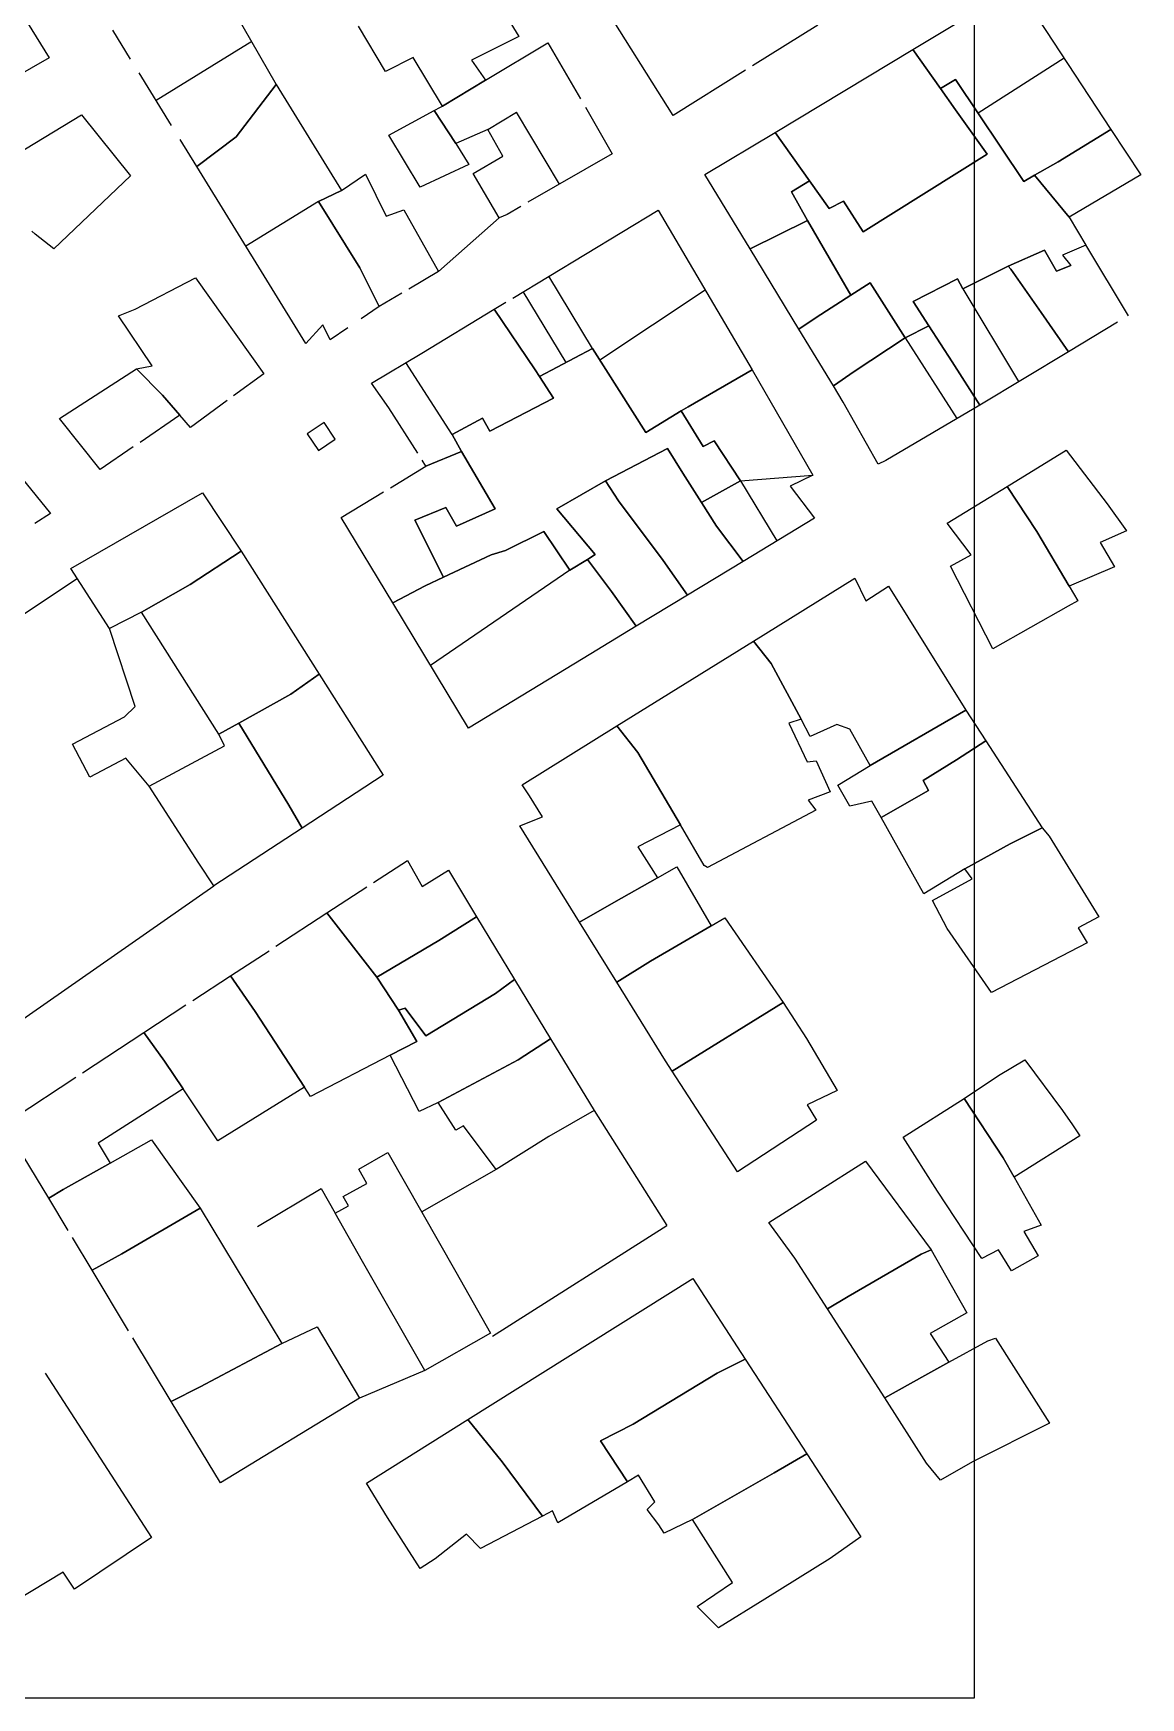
# Model space of a CAD drawing. Header units: millimetres. Extents: x 15 to 383, y 34 to 514.
# Drawn here: x 230.3 to 367.6, y 50 to 256.4 of the extents above; entities that cross this region are included whole.
import ezdxf

# ---------------------------------------------------------------- set-up
doc = ezdxf.new("R2010")
doc.units = ezdxf.units.MM
doc.header["$MEASUREMENT"] = 0
doc.layers.add('EKSARXIA KTIRIA', color=253, linetype='Continuous')

msp = doc.modelspace()

# ---------------------------------------------------------------- linework, layer by layer
at = {"layer": 'EKSARXIA KTIRIA'}
for p, q in [((347, 50), (347, 470)), ((250.91, 266.69), (260.44, 250.09)), ((224.45, 266.05), (232.28, 253.37)), ((309.65, 246.23), (297.67, 265.27)), ((339.34, 254.41), (352.27, 262.2)), ((352.27, 262.2), (363.91, 244.5)), ((288.75, 258.92), (290.52, 256.02)), ((242.38, 253.23), (240.17, 256.82)), ((273.98, 251.67), (270.62, 257.29)), ((290.52, 256.02), (284.63, 253.08)), ((327.58, 257.45), (319.46, 252.37)), ((257.4, 255.39), (245.54, 248.09)), ((286.39, 250.6), (294.1, 255.25)), ((294.1, 255.25), (298.15, 248.28)), ((322.27, 244.13), (339.34, 254.41)), ((339.34, 254.41), (342.77, 249.59)), ((342.77, 249.59), (339.34, 254.41)), ((232.28, 253.37), (217.68, 244.98)), ((277.41, 253.41), (273.98, 251.67)), ((281.04, 247.38), (277.41, 253.41)), ((284.63, 253.08), (286.39, 250.6)), ((318.61, 251.84), (309.65, 246.23)), ((358.09, 253.35), (347.43, 246.5)), ((255.46, 243.6), (260.44, 250.09)), ((260.44, 250.09), (255.46, 243.6)), ((260.44, 250.09), (268.51, 236.93)), ((286.39, 250.6), (281.04, 247.38)), ((281.04, 247.38), (286.39, 250.6)), ((342.77, 249.59), (344.62, 250.68)), ((344.62, 250.68), (342.77, 249.59)), ((344.62, 250.68), (353.1, 238.05)), ((353.1, 238.05), (344.62, 250.68)), ((344.66, 246.94), (342.77, 249.59)), ((342.77, 249.59), (344.66, 246.94)), ((222.99, 238.23), (236.3, 246.32)), ((236.3, 246.32), (242.36, 238.76)), ((274.38, 243.77), (280, 246.85)), ((280, 246.85), (280.82, 247.25)), ((280, 246.85), (282.7, 242.74)), ((282.7, 242.74), (280, 246.85)), ((280.82, 247.25), (281.04, 247.38)), ((286.66, 244.47), (290.22, 246.62)), ((295.57, 237.73), (290.22, 246.62)), ((298.76, 247.24), (302.1, 241.49)), ((348.57, 241.44), (344.66, 246.94)), ((344.66, 246.94), (348.57, 241.44)), ((250.58, 239.92), (255.46, 243.6)), ((255.46, 243.6), (250.58, 239.92)), ((278.28, 237.32), (274.38, 243.77)), ((286.66, 244.47), (282.7, 242.74)), ((288.54, 241.19), (286.66, 244.47)), ((313.58, 238.9), (322.27, 244.13)), ((326.55, 238.13), (322.27, 244.13)), ((322.27, 244.13), (326.55, 238.13)), ((363.91, 244.5), (357.35, 240.48)), ((357.35, 240.48), (363.91, 244.5)), ((363.91, 244.5), (367.6, 238.88)), ((250.58, 239.92), (248.52, 243.26)), ((282.7, 242.74), (284.31, 240.13)), ((264.1, 217.95), (250.58, 239.92)), ((284.31, 240.13), (278.28, 237.32)), ((284.85, 239.04), (288.54, 241.19)), ((302.1, 241.49), (291.64, 235.46)), ((348.57, 241.44), (333.2, 231.78)), ((333.2, 231.78), (348.57, 241.44)), ((357.35, 240.48), (354.44, 238.82)), ((354.44, 238.82), (357.35, 240.48)), ((242.36, 238.76), (232.88, 229.71)), ((268.51, 236.93), (271.52, 238.94)), ((271.52, 238.94), (274.07, 233.74)), ((288.07, 233.55), (284.85, 239.04)), ((319.18, 229.68), (313.58, 238.9)), ((326.55, 238.13), (324.3, 236.78)), ((324.3, 236.78), (326.55, 238.13)), ((328.99, 234.69), (326.55, 238.13)), ((326.55, 238.13), (328.99, 234.69)), ((353.1, 238.05), (354.44, 238.82)), ((354.44, 238.82), (353.1, 238.05)), ((354.44, 238.82), (358.74, 233.63)), ((358.74, 233.63), (354.44, 238.82)), ((367.6, 238.88), (358.74, 233.63)), ((265.69, 235.56), (256.67, 230.01)), ((265.69, 235.56), (268.51, 236.93)), ((268.51, 236.93), (265.69, 235.56)), ((270.79, 227.33), (265.69, 235.56)), ((265.69, 235.56), (270.79, 227.33)), ((324.3, 236.78), (326.31, 233.21)), ((326.31, 233.21), (324.3, 236.78)), ((330.77, 235.62), (328.99, 234.69)), ((328.99, 234.69), (330.77, 235.62)), ((333.2, 231.78), (330.77, 235.62)), ((330.77, 235.62), (333.2, 231.78)), ((274.07, 233.74), (276.26, 234.54)), ((276.26, 234.54), (280.55, 226.86)), ((280.55, 226.86), (288.07, 233.55)), ((289.05, 233.96), (288.07, 233.55)), ((290.77, 234.95), (289.05, 233.96)), ((289.76, 223.59), (307.78, 234.49)), ((307.78, 234.49), (319.42, 214.68)), ((358.74, 233.63), (360.79, 230.13)), ((230.57, 231.5), (230.14, 231.88)), ((232.88, 229.71), (230.57, 231.5)), ((326.31, 233.21), (319.18, 229.68)), ((319.18, 229.68), (326.31, 233.21)), ((326.31, 233.21), (331.68, 223.96)), ((331.68, 223.96), (326.31, 233.21)), ((325.23, 219.72), (319.18, 229.68)), ((351.17, 227.53), (355.69, 229.53)), ((355.69, 229.53), (351.17, 227.53)), ((355.69, 229.53), (357.17, 226.93)), ((357.17, 226.93), (355.69, 229.53)), ((360.79, 230.13), (357.92, 228.92)), ((360.75, 230.2), (366.05, 221.38)), ((273.18, 222.52), (270.79, 227.33)), ((270.79, 227.33), (273.18, 222.52)), ((345.56, 224.72), (351.17, 227.53)), ((351.17, 227.53), (345.56, 224.72)), ((351.48, 227.15), (351.17, 227.53)), ((351.17, 227.53), (351.48, 227.15)), ((355.24, 221.8), (351.48, 227.15)), ((351.48, 227.15), (355.24, 221.8)), ((357.17, 226.93), (358.93, 227.61)), ((358.93, 227.61), (357.17, 226.93)), ((357.92, 228.92), (358.93, 227.61)), ((242.96, 222.22), (250.42, 226.1)), ((250.42, 226.1), (258.89, 214.2)), ((280.55, 226.86), (276.86, 224.69)), ((299.66, 217.32), (294.24, 226.3)), ((331.68, 223.96), (334.08, 225.49)), ((334.08, 225.49), (331.68, 223.96)), ((334.08, 225.49), (338.39, 218.64)), ((338.39, 218.64), (334.08, 225.49)), ((339.4, 223.14), (344.89, 225.95)), ((344.89, 225.95), (339.4, 223.14)), ((344.89, 225.95), (345.56, 224.72)), ((345.56, 224.72), (344.89, 225.95)), ((276, 224.18), (273.18, 222.52)), ((287.46, 222.21), (288.9, 223.07)), ((296.37, 215.58), (291.06, 224.38)), ((313.6, 224.58), (300.57, 215.88)), ((327.36, 221.19), (331.68, 223.96)), ((331.68, 223.96), (327.36, 221.19)), ((341.32, 220.16), (339.4, 223.14)), ((339.4, 223.14), (341.32, 220.16)), ((345.56, 224.72), (352.47, 213.22)), ((240.87, 221.37), (242.96, 222.22)), ((245.04, 215.19), (240.87, 221.37)), ((273.18, 222.52), (270.97, 221.02)), ((278.48, 216.77), (287.46, 222.21)), ((292.53, 214.68), (287.46, 222.21)), ((287.46, 222.21), (292.53, 214.68)), ((325.23, 219.72), (327.36, 221.19)), ((327.36, 221.19), (325.23, 219.72)), ((358.63, 216.92), (355.24, 221.8)), ((355.24, 221.8), (358.63, 216.92)), ((266.2, 220.26), (264.1, 217.95)), ((267.11, 218.4), (266.2, 220.26)), ((269.32, 219.89), (267.11, 218.4)), ((329.5, 212.7), (325.23, 219.72)), ((338.39, 218.64), (341.32, 220.16)), ((341.32, 220.16), (338.39, 218.64)), ((341.32, 220.16), (344.21, 215.67)), ((344.21, 215.67), (341.32, 220.16)), ((364.72, 220.58), (358.63, 216.92)), ((272.26, 213.01), (278.48, 216.77)), ((299.66, 217.32), (293.08, 213.84)), ((293.08, 213.84), (299.66, 217.32)), ((306.25, 206.9), (299.66, 217.32)), ((299.66, 217.32), (306.25, 206.9)), ((338.39, 218.64), (332.08, 214.46)), ((332.08, 214.46), (338.39, 218.64)), ((338.39, 218.64), (344.81, 208.64)), ((358.63, 216.92), (347.64, 210.31)), ((233.57, 208.63), (243.13, 214.8)), ((243.13, 214.8), (245.04, 215.19)), ((243.13, 214.8), (246.34, 211.53)), ((246.34, 211.53), (243.13, 214.8)), ((282.26, 206.66), (276.52, 215.59)), ((293.08, 213.84), (292.53, 214.68)), ((292.53, 214.68), (293.08, 213.84)), ((344.21, 215.67), (347.64, 210.31)), ((347.64, 210.31), (344.21, 215.67)), ((258.89, 214.2), (255.14, 211.46)), ((274.4, 209.98), (272.26, 213.01)), ((294.82, 211.18), (293.08, 213.84)), ((293.08, 213.84), (294.82, 211.18)), ((311.5, 210.11), (319.42, 214.68)), ((319.42, 214.68), (311.5, 210.11)), ((319.42, 214.68), (326.96, 201.63)), ((332.08, 214.46), (329.5, 212.7)), ((329.5, 212.7), (332.08, 214.46)), ((330.72, 210.69), (329.5, 212.7)), ((246.34, 211.53), (248.49, 209.06)), ((248.49, 209.06), (246.34, 211.53)), ((254.34, 210.87), (249.79, 207.55)), ((294.82, 211.18), (286.9, 207.08)), ((286.9, 207.08), (294.82, 211.18)), ((335.05, 203), (330.72, 210.69)), ((238.61, 202.33), (233.57, 208.63)), ((248.49, 209.06), (243.55, 205.69)), ((249.79, 207.55), (248.49, 209.06)), ((277.98, 204.33), (274.4, 209.98)), ((285.99, 208.71), (282.26, 206.66)), ((282.26, 206.66), (285.99, 208.71)), ((286.9, 207.08), (285.99, 208.71)), ((285.99, 208.71), (286.9, 207.08)), ((310.63, 209.58), (306.25, 206.9)), ((306.25, 206.9), (310.63, 209.58)), ((310.63, 209.58), (311.5, 210.11)), ((311.5, 210.11), (310.63, 209.58)), ((313.37, 205.19), (310.63, 209.58)), ((310.63, 209.58), (313.37, 205.19)), ((347.64, 210.31), (335.99, 203.46)), ((224.54, 206.57), (232.45, 196.88)), ((266.37, 208.14), (264.29, 206.75)), ((264.29, 206.75), (265.68, 204.68)), ((267.76, 206.07), (266.37, 208.14)), ((282.26, 206.66), (283.41, 204.56)), ((283.41, 204.56), (282.26, 206.66)), ((242.72, 205.13), (238.61, 202.33)), ((265.68, 204.68), (267.76, 206.07)), ((278.98, 202.75), (283.41, 204.56)), ((283.41, 204.56), (278.98, 202.75)), ((283.41, 204.56), (287.57, 197.43)), ((287.57, 197.43), (283.41, 204.56)), ((301.27, 200.92), (308.94, 204.93)), ((308.94, 204.93), (301.27, 200.92)), ((308.94, 204.93), (310.86, 201.88)), ((310.86, 201.88), (308.94, 204.93)), ((314.74, 205.86), (313.37, 205.19)), ((313.37, 205.19), (314.74, 205.86)), ((317.97, 200.92), (314.74, 205.86)), ((314.74, 205.86), (317.97, 200.92)), ((351.03, 200.23), (358.36, 204.71)), ((358.36, 204.71), (363.46, 198.08)), ((274.59, 200.07), (278.98, 202.75)), ((278.98, 202.75), (278.51, 203.48)), ((335.99, 203.46), (335.05, 203)), ((295.24, 197.43), (301.27, 200.92)), ((301.27, 200.92), (295.24, 197.43)), ((301.27, 200.92), (302.88, 198.45)), ((302.88, 198.45), (301.27, 200.92)), ((310.86, 201.88), (313.17, 198.23)), ((313.17, 198.23), (310.86, 201.88)), ((313.17, 198.23), (317.97, 200.92)), ((317.97, 200.92), (313.17, 198.23)), ((317.97, 200.92), (326.96, 201.63)), ((317.97, 200.92), (322.49, 193.46)), ((326.96, 201.63), (324.16, 200.27)), ((324.16, 200.27), (327.15, 196.29)), ((343.6, 195.68), (351.03, 200.23)), ((354.72, 194.65), (351.03, 200.23)), ((351.03, 200.23), (354.72, 194.65)), ((234.96, 190.05), (251.28, 199.41)), ((251.28, 199.41), (256.08, 192.18)), ((268.5, 196.35), (273.74, 199.55)), ((302.88, 198.45), (308.41, 191.03)), ((308.41, 191.03), (302.88, 198.45)), ((315.03, 195.29), (313.17, 198.23)), ((313.17, 198.23), (315.03, 195.29)), ((232.45, 196.88), (230.51, 195.63)), ((274.89, 185.77), (268.5, 196.35)), ((281.44, 197.63), (277.6, 196.02)), ((277.6, 196.02), (281.44, 197.63)), ((282.78, 195.29), (281.44, 197.63)), ((281.44, 197.63), (282.78, 195.29)), ((287.57, 197.43), (282.78, 195.29)), ((282.78, 195.29), (287.57, 197.43)), ((299.96, 191.79), (295.24, 197.43)), ((295.24, 197.43), (299.96, 191.79)), ((327.15, 196.29), (318.32, 190.93)), ((363.46, 198.08), (365.85, 194.72)), ((277.6, 196.02), (281.17, 188.96)), ((281.17, 188.96), (277.6, 196.02)), ((288.87, 192.28), (293.6, 194.62)), ((293.6, 194.62), (288.87, 192.28)), ((293.6, 194.62), (296.83, 189.83)), ((296.83, 189.83), (293.6, 194.62)), ((318.32, 190.93), (315.03, 195.29)), ((315.03, 195.29), (318.32, 190.93)), ((346.58, 191.72), (343.6, 195.68)), ((358.73, 187.84), (354.72, 194.65)), ((354.72, 194.65), (358.73, 187.84)), ((365.85, 194.72), (362.59, 193.25)), ((256.08, 192.18), (249.78, 188.06)), ((249.78, 188.06), (256.08, 192.18)), ((256.08, 192.18), (265.76, 176.93)), ((287.1, 191.76), (288.87, 192.28)), ((288.87, 192.28), (287.1, 191.76)), ((362.59, 193.25), (364.34, 190.24)), ((239.77, 182.59), (234.96, 190.05)), ((281.17, 188.96), (287.1, 191.76)), ((287.1, 191.76), (281.17, 188.96)), ((296.83, 189.83), (299.02, 191.17)), ((299.02, 191.17), (296.83, 189.83)), ((299.02, 191.17), (299.96, 191.79)), ((299.96, 191.79), (299.02, 191.17)), ((301.98, 187.19), (299.02, 191.17)), ((299.02, 191.17), (301.98, 187.19)), ((311.41, 186.73), (308.41, 191.03)), ((308.41, 191.03), (311.41, 186.73)), ((318.32, 190.93), (311.41, 186.73)), ((344.02, 190.35), (346.58, 191.72)), ((349.26, 180.1), (344.02, 190.35)), ((364.34, 190.24), (358.73, 187.84)), ((198.48, 164.04), (235.77, 188.79)), ((249.78, 188.06), (243.73, 184.64)), ((243.73, 184.64), (249.78, 188.06)), ((278.88, 187.88), (274.89, 185.77)), ((274.89, 185.77), (278.88, 187.88)), ((281.17, 188.96), (278.88, 187.88)), ((278.88, 187.88), (281.17, 188.96)), ((296.83, 189.83), (279.57, 178.01)), ((319.62, 181.05), (332.17, 188.84)), ((332.17, 188.84), (333.54, 186.04)), ((333.54, 186.04), (336.34, 187.87)), ((336.34, 187.87), (345.94, 172.48)), ((301.98, 187.19), (305.06, 182.88)), ((305.06, 182.88), (301.98, 187.19)), ((311.41, 186.73), (305.06, 182.88)), ((359.79, 186.03), (358.59, 185.36)), ((358.73, 187.84), (359.79, 186.03)), ((243.73, 184.64), (239.77, 182.59)), ((253.33, 169.48), (243.73, 184.64)), ((284.26, 170.25), (274.89, 185.77)), ((358.59, 185.36), (349.26, 180.1)), ((242.93, 172.94), (239.77, 182.59)), ((305.06, 182.88), (298.5, 178.9)), ((302.64, 170.52), (319.62, 181.05)), ((319.62, 181.05), (321.8, 178.26)), ((321.8, 178.26), (319.62, 181.05)), ((298.5, 178.9), (284.26, 170.25)), ((321.8, 178.26), (325.49, 171.35)), ((325.49, 171.35), (321.8, 178.26)), ((262.24, 174.45), (265.76, 176.93)), ((265.76, 176.93), (262.24, 174.45)), ((265.76, 176.93), (273.69, 164.43)), ((255.79, 170.85), (262.24, 174.45)), ((262.24, 174.45), (255.79, 170.85)), ((235.18, 168.26), (241.64, 171.66)), ((241.64, 171.66), (242.93, 172.94)), ((325.49, 171.35), (323.99, 170.86)), ((326.63, 169.21), (325.49, 171.35)), ((334.06, 165.63), (345.94, 172.48)), ((345.94, 172.48), (334.06, 165.63)), ((345.94, 172.48), (348.4, 168.68)), ((253.33, 169.48), (255.79, 170.85)), ((255.79, 170.85), (253.33, 169.48)), ((254.02, 168.04), (253.33, 169.48)), ((255.79, 170.85), (261.98, 160.71)), ((261.98, 160.71), (255.79, 170.85)), ((290.91, 163.23), (302.64, 170.52)), ((302.64, 170.52), (305.28, 167.21)), ((305.28, 167.21), (302.64, 170.52)), ((323.99, 170.86), (326.27, 166.07)), ((329.91, 170.69), (326.63, 169.21)), ((331.55, 170.12), (329.91, 170.69)), ((334.06, 165.63), (331.55, 170.12)), ((237.33, 164.18), (235.18, 168.26)), ((244.69, 163.07), (254.02, 168.04)), ((305.28, 167.21), (310.53, 158.26)), ((310.53, 158.26), (305.28, 167.21)), ((344.76, 166.3), (348.4, 168.68)), ((348.4, 168.68), (344.76, 166.3)), ((348.4, 168.68), (355.37, 157.89)), ((241.8, 166.52), (237.33, 164.18)), ((244.69, 163.07), (241.8, 166.52)), ((326.27, 166.07), (327.36, 166.19)), ((327.36, 166.19), (329.1, 162.36)), ((330.06, 163.17), (334.06, 165.63)), ((340.63, 163.75), (344.76, 166.3)), ((344.76, 166.3), (340.63, 163.75)), ((250.86, 153.51), (244.69, 163.07)), ((273.69, 164.43), (263.64, 157.86)), ((291.83, 161.84), (290.91, 163.23)), ((331.53, 160.55), (330.06, 163.17)), ((341.31, 162.52), (340.63, 163.75)), ((340.63, 163.75), (341.31, 162.52)), ((293.43, 159.26), (291.83, 161.84)), ((329.1, 162.36), (326.36, 161.3)), ((326.36, 161.3), (327.31, 160.06)), ((334.26, 161.21), (331.53, 160.55)), ((335.41, 159.16), (334.26, 161.21)), ((335.41, 159.16), (341.31, 162.52)), ((341.31, 162.52), (335.41, 159.16)), ((261.98, 160.71), (263.64, 157.86)), ((263.64, 157.86), (261.98, 160.71)), ((290.63, 158.14), (293.43, 159.26)), ((327.31, 160.06), (313.88, 152.95)), ((340.71, 149.71), (335.41, 159.16)), ((263.64, 157.86), (252.69, 150.71)), ((298.03, 146.19), (290.63, 158.14)), ((310.53, 158.26), (305.26, 155.52)), ((313.47, 153.22), (310.53, 158.26)), ((351.4, 155.89), (355.37, 157.89)), ((355.37, 157.89), (351.4, 155.89)), ((355.37, 157.89), (356.24, 156.85)), ((305.26, 155.52), (307.68, 151.68)), ((351.4, 155.89), (345.78, 152.79)), ((345.78, 152.79), (351.4, 155.89)), ((356.24, 156.85), (362.4, 146.83)), ((252.69, 150.71), (250.86, 153.51)), ((272.5, 151.12), (276.69, 153.85)), ((276.69, 153.85), (278.51, 150.59)), ((307.68, 151.68), (310.09, 153.04)), ((310.09, 153.04), (314.34, 145.72)), ((313.88, 152.95), (313.47, 153.22)), ((345.78, 152.79), (340.71, 149.71)), ((346.72, 151.56), (345.78, 152.79)), ((221.69, 129.06), (252.69, 150.71)), ((278.51, 150.59), (281.78, 152.65)), ((281.78, 152.65), (285.28, 146.86)), ((307.68, 151.68), (302.28, 148.62)), ((302.28, 148.62), (307.68, 151.68)), ((341.79, 148.88), (346.72, 151.56)), ((266.71, 147.33), (271.66, 150.57)), ((343.61, 145.38), (341.79, 148.88)), ((260.38, 143.19), (266.71, 147.33)), ((272.92, 139.37), (266.71, 147.33)), ((266.71, 147.33), (272.92, 139.37)), ((285.28, 146.86), (280.59, 143.93)), ((280.59, 143.93), (285.28, 146.86)), ((285.28, 146.86), (289.98, 139.08)), ((302.28, 148.62), (298.03, 146.19)), ((298.03, 146.19), (302.28, 148.62)), ((314.34, 145.72), (316.04, 146.71)), ((316.04, 146.71), (323.28, 136.23)), ((362.4, 146.83), (359.84, 145.46)), ((302.65, 138.74), (298.03, 146.19)), ((306.85, 141.34), (314.34, 145.72)), ((314.34, 145.72), (306.85, 141.34)), ((349.1, 137.44), (343.61, 145.38)), ((359.84, 145.46), (360.98, 143.6)), ((254.78, 139.53), (259.54, 142.64)), ((280.59, 143.93), (272.92, 139.37)), ((272.92, 139.37), (280.59, 143.93)), ((360.98, 143.6), (349.1, 137.44)), ((302.65, 138.74), (306.85, 141.34)), ((306.85, 141.34), (302.65, 138.74)), ((250.09, 136.47), (254.78, 139.53)), ((257.83, 135.11), (254.78, 139.53)), ((254.78, 139.53), (257.83, 135.11)), ((272.92, 139.37), (275.61, 135.25)), ((275.61, 135.25), (272.92, 139.37)), ((287.63, 137.32), (289.98, 139.08)), ((289.98, 139.08), (287.63, 137.32)), ((289.98, 139.08), (294.43, 131.73)), ((308.69, 128.99), (302.65, 138.74)), ((287.63, 137.32), (278.98, 132.08)), ((278.98, 132.08), (287.63, 137.32)), ((244.04, 132.51), (249.25, 135.92)), ((263.94, 125.7), (257.83, 135.11)), ((257.83, 135.11), (263.94, 125.7)), ((276.42, 135.52), (275.61, 135.25)), ((275.61, 135.25), (276.42, 135.52)), ((275.61, 135.25), (277.85, 131.39)), ((277.85, 131.39), (275.61, 135.25)), ((278.98, 132.08), (276.42, 135.52)), ((276.42, 135.52), (278.98, 132.08)), ((309.53, 127.7), (323.28, 136.23)), ((323.28, 136.23), (309.53, 127.7)), ((323.28, 136.23), (326.16, 131.75)), ((236.42, 127.49), (244.04, 132.51)), ((244.04, 132.51), (246.6, 128.95)), ((246.6, 128.95), (244.04, 132.51)), ((277.85, 131.39), (274.54, 129.68)), ((274.54, 129.68), (277.85, 131.39)), ((294.43, 131.73), (290.44, 129.12)), ((290.44, 129.12), (294.43, 131.73)), ((294.43, 131.73), (299.83, 122.81)), ((326.16, 131.75), (329.99, 125.32)), ((246.6, 128.95), (248.89, 125.51)), ((248.89, 125.51), (246.6, 128.95)), ((274.54, 129.68), (264.69, 124.55)), ((278.15, 122.7), (274.54, 129.68)), ((280.53, 123.81), (290.44, 129.12)), ((290.44, 129.12), (280.53, 123.81)), ((309.53, 127.7), (308.69, 128.99)), ((349.98, 127.16), (353.22, 129.1)), ((353.22, 129.1), (357.91, 122.82)), ((227.97, 121.92), (235.59, 126.94)), ((317.6, 115.23), (309.53, 127.7)), ((345.72, 124.33), (349.98, 127.16)), ((248.89, 125.51), (238.38, 118.78)), ((253.18, 119.07), (248.89, 125.51)), ((263.94, 125.7), (253.18, 119.07)), ((264.69, 124.55), (263.94, 125.7)), ((329.99, 125.32), (326.26, 123.51)), ((338.16, 119.52), (345.72, 124.33)), ((350.55, 116.95), (345.72, 124.33)), ((345.72, 124.33), (350.55, 116.95)), ((280.43, 123.76), (278.15, 122.7)), ((280.53, 123.81), (280.43, 123.76)), ((282.69, 120.38), (280.53, 123.81)), ((299.83, 122.81), (294.23, 119.62)), ((299.83, 122.81), (308.87, 108.58)), ((326.26, 123.51), (327.4, 121.64)), ((357.91, 122.82), (359.13, 121.03)), ((283.65, 120.91), (282.69, 120.38)), ((287.71, 115.5), (283.65, 120.91)), ((327.4, 121.64), (317.6, 115.23)), ((359.13, 121.03), (360.06, 119.67)), ((232.23, 111.95), (228.38, 118.35)), ((238.38, 118.78), (239.86, 116.31)), ((239.86, 116.31), (244.99, 119.2)), ((244.99, 119.2), (251.01, 110.7)), ((294.23, 119.62), (287.71, 115.5)), ((342.39, 112.84), (338.16, 119.52)), ((360.06, 119.67), (351.9, 114.55)), ((234.03, 113.02), (239.86, 116.31)), ((239.86, 116.31), (234.03, 113.02)), ((270.67, 115.55), (274.28, 117.6)), ((274.28, 117.6), (282.71, 102.8)), ((321.52, 108.95), (333.47, 116.53)), ((333.47, 116.53), (341.61, 105.54)), ((351.9, 114.55), (350.55, 116.95)), ((350.55, 116.95), (351.9, 114.55)), ((268.75, 112.14), (271.67, 113.78)), ((271.67, 113.78), (270.67, 115.55)), ((287.71, 115.5), (278.47, 110.24)), ((351.9, 114.55), (355.25, 108.59)), ((232.23, 111.95), (234.03, 113.02)), ((234.03, 113.02), (232.23, 111.95)), ((234.65, 107.93), (232.23, 111.95)), ((258.12, 108.45), (266, 113.16)), ((266, 113.16), (267.74, 110.1)), ((269.39, 111.01), (268.75, 112.14)), ((347.91, 104.47), (342.39, 112.84)), ((251.01, 110.7), (241.28, 105.06)), ((241.28, 105.06), (251.01, 110.7)), ((251.01, 110.7), (261.13, 93.93)), ((267.74, 110.1), (269.39, 111.01)), ((271.15, 104.09), (267.74, 110.1)), ((287.25, 94.84), (308.87, 108.58)), ((324.72, 104.51), (321.52, 108.95)), ((355.25, 108.59), (353.12, 107.84)), ((353.12, 107.84), (354.88, 104.82)), ((237.62, 103.01), (235.17, 107.07)), ((341.61, 105.54), (340.38, 105.01)), ((340.38, 105.01), (341.61, 105.54)), ((341.61, 105.54), (346.04, 97.73)), ((349.97, 105.55), (347.91, 104.47)), ((351.58, 102.94), (349.97, 105.55)), ((241.28, 105.06), (237.62, 103.01)), ((237.62, 103.01), (241.28, 105.06)), ((278.84, 90.58), (271.15, 104.09)), ((328.76, 98.23), (324.72, 104.51)), ((340.38, 105.01), (331.33, 99.77)), ((331.33, 99.77), (340.38, 105.01)), ((354.88, 104.82), (351.58, 102.94)), ((242.14, 95.49), (237.62, 103.01)), ((282.71, 102.8), (287, 95.23)), ((284.19, 84.49), (312.06, 101.98)), ((312.06, 101.98), (318.57, 91.98)), ((331.33, 99.77), (328.76, 98.23)), ((328.76, 98.23), (331.33, 99.77)), ((335.86, 87.18), (328.76, 98.23)), ((346.04, 97.73), (341.52, 95.18)), ((261.13, 93.93), (265.51, 96)), ((265.51, 96), (270.77, 87.14)), ((287, 95.23), (278.84, 90.58)), ((341.52, 95.18), (343.82, 91.62)), ((247.43, 86.72), (242.66, 94.64)), ((250.99, 88.57), (261.13, 93.93)), ((261.13, 93.93), (250.99, 88.57)), ((343.82, 91.62), (348.65, 94.28)), ((348.65, 94.28), (349.58, 94.61)), ((349.58, 94.61), (356.3, 84.05)), ((318.57, 91.98), (315.09, 90.25)), ((315.09, 90.25), (318.57, 91.98)), ((318.57, 91.98), (326.21, 80.23)), ((343.82, 91.62), (340.84, 89.98)), ((340.84, 89.98), (343.82, 91.62)), ((231.81, 90.26), (244.98, 69.86)), ((278.84, 90.58), (270.77, 87.14)), ((315.09, 90.25), (304.68, 83.94)), ((304.68, 83.94), (315.09, 90.25)), ((340.84, 89.98), (335.86, 87.18)), ((335.86, 87.18), (340.84, 89.98)), ((250.99, 88.57), (247.43, 86.72)), ((247.43, 86.72), (250.99, 88.57)), ((253.51, 76.63), (247.43, 86.72)), ((270.77, 87.14), (253.51, 76.63)), ((341.06, 79.09), (335.86, 87.18)), ((271.61, 76.59), (284.19, 84.49)), ((284.19, 84.49), (288.46, 79.25)), ((288.46, 79.25), (284.19, 84.49)), ((300.62, 81.87), (304.68, 83.94)), ((304.68, 83.94), (300.62, 81.87)), ((356.3, 84.05), (346.76, 79.27)), ((303.98, 76.79), (300.62, 81.87)), ((300.62, 81.87), (303.98, 76.79)), ((293.44, 72.52), (288.46, 79.25)), ((288.46, 79.25), (293.44, 72.52)), ((322.18, 77.88), (326.21, 80.23)), ((326.21, 80.23), (322.18, 77.88)), ((326.21, 80.23), (332.89, 69.97)), ((342.79, 76.98), (341.06, 79.09)), ((346.76, 79.27), (342.79, 76.98)), ((274.24, 72.35), (271.61, 76.59)), ((303.98, 76.79), (295.35, 71.68)), ((305.35, 77.6), (303.98, 76.79)), ((307.37, 74.3), (305.35, 77.6)), ((322.18, 77.88), (312.04, 72.1)), ((312.04, 72.1), (322.18, 77.88)), ((278.28, 66.04), (274.24, 72.35)), ((293.44, 72.52), (285.77, 68.49)), ((294.68, 73.19), (293.44, 72.52)), ((295.35, 71.68), (294.68, 73.19)), ((306.4, 73.36), (307.37, 74.3)), ((307.88, 71.44), (306.4, 73.36)), ((284.01, 70.29), (280.13, 67.24)), ((285.77, 68.49), (284.01, 70.29)), ((308.51, 70.4), (307.88, 71.44)), ((312.04, 72.1), (308.51, 70.4)), ((317.01, 64.28), (312.04, 72.1)), ((244.98, 69.86), (235.42, 63.45)), ((332.89, 69.97), (329.09, 67.25)), ((280.13, 67.24), (278.28, 66.04)), ((329.09, 67.25), (321.01, 62.23)), ((234.04, 65.55), (216.26, 54.91)), ((235.42, 63.45), (234.04, 65.55)), ((312.63, 61.33), (317.01, 64.28)), ((321.01, 62.23), (315.25, 58.65)), ((315.25, 58.65), (312.63, 61.33)), ((50, 50), (347, 50))]:
    msp.add_line(p, q, dxfattribs=at)
msp.add_lwpolyline([(247.47, 244.97), (243.43, 251.52)], dxfattribs=at)

doc.saveas('drawing.dxf')
